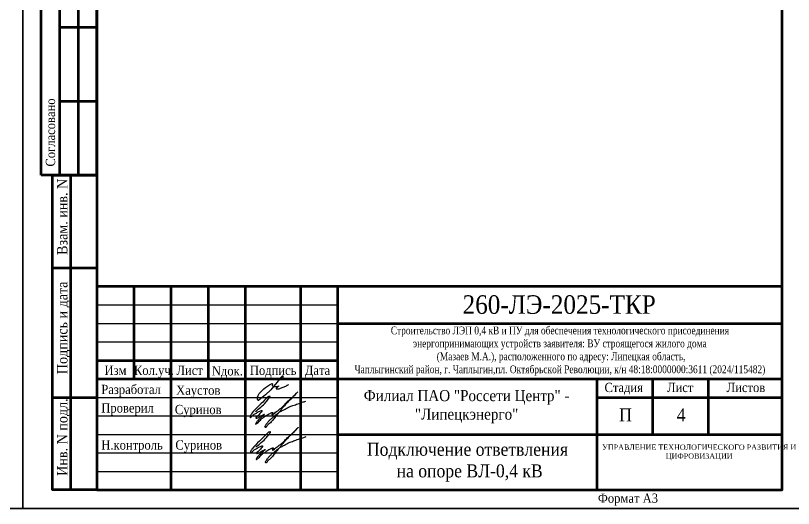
# Model space of a CAD drawing. Header units: millimetres. Extents: x 2174 to 8242, y 1757 to 2055.
# Drawn here: x 6468.8 to 6678.8, y 1758.4 to 1891.5 of the extents above; entities that cross this region are included whole.
import ezdxf

# ---------------------------------------------------------------- set-up
doc = ezdxf.new("R2010")
doc.units = ezdxf.units.MM
doc.layers.add('П', color=7, linetype='Continuous')
doc.layers.add('Чертеж', color=7, linetype='Continuous')
doc.styles.add('стиль1', font='Times New Roman.ttf', dxfattribs={"width": 0.9, "height": 2})
doc.styles.add('стиль2', font='Times New Roman.ttf', dxfattribs={"width": 0.9, "height": 2.5})

# ---------------------------------------------------------------- blocks, each defined once
blk = doc.blocks.new('Штамп б')
at = {"lineweight": 70}
for points in [[(20, 0), (8, 0), (8, 85), (20, 85)], [(13, 0), (13, 85)], [(8, 60), (20, 60)], [(8, 25), (20, 25)]]:
    blk.add_lwpolyline(points, dxfattribs=at)
at = {"lineweight": 25, "style": 'стиль1', "width": 0.9}
for s, p in [('Взам. инв. N', (12.06, 63.49)), ('Подпись и дата', (12.06, 31.28)), ('Инв. N подл.', (12.06, 3.82))]:
    blk.add_text(s, height=2.8, rotation=90, dxfattribs=at).set_placement(p)
blk = doc.blocks.new('A$C5B0935FB')
at = {"lineweight": 70}
for p, q in [((20, 65), (5, 65)), ((5, 0), (5, 65)), ((10, 55), (10, 65)), ((15, 0), (15, 65)), ((20, 0), (20, 65)), ((10, 40), (10, 55)), ((10, 55), (20, 55)), ((10, 20), (10, 40)), ((10, 40), (20, 40)), ((10, 0), (10, 20)), ((10, 20), (20, 20)), ((10, 0), (5, 0)), ((15, 0), (10, 0)), ((20, 0), (15, 0)), ((15, 0), (15, 0))]:
    blk.add_line(p, q, dxfattribs=at)
at = {"lineweight": 25, "style": 'стиль1', "width": 0.9}
blk.add_text('Согласовано', height=2.5, rotation=90, dxfattribs=at).set_placement((8.72, 2.35))
blk = doc.blocks.new('A$C7F1F469D')
at = {"color": 5, "lineweight": 25}
blk.add_spline([(-0.1, 1.78), (1.34, 2.93), (2.75, 4.33), (3.55, 5.31), (3.81, 5.64), (3.86, 5.8), (3.66, 5.81), (3.25, 5.7), (2.89, 5.36), (-1.09, 1.26), (-1.29, 0.98), (-1.47, 0.67), (-1.59, 0.28), (-1.54, 0.16), (-0.98, 0.55), (-0.42, 1.01), (0.34, 1.44), (1.08, 1.86), (1.69, 1.97), (1.62, 1.83), (1.26, 1.37), (0.56, 0.61), (0.16, 0.22), (0, 0), (0.24, -0.04), (0.82, 0.16), (1.44, 0.58), (2.18, 0.95), (2.33, 1.04), (1.93, 0.58), (1.28, 0.02), (0.64, -0.58), (0.1, -1.31), (-0.06, -1.68), (0.13, -1.59), (0.39, -1.41), (1.23, -0.56), (1.62, -0.16), (2.27, 0.27), (2.82, 0.65), (3.41, 1.04), (3.83, 1.25), (4.1, 1.35), (4.33, 1.44), (4.56, 1.45), (4.6, 1.35), (4.48, 1.19), (4.35, 0.92), (4.39, 0.82), (4.59, 0.91), (5.09, 1.34), (6.19, 2.18), (7.41, 3.21), (8.36, 4.22), (9.62, 5.31), (10.99, 6.68), (11.27, 6.98), (9.83, 5.51), (8.6, 4.26), (7.7, 3.28), (7.2, 2.7), (6.74, 2.12), (6.16, 1.41), (5.49, 0.62), (4.74, -0.34), (3.92, -1.29), (3.19, -1.94), (2.91, -2.31), (2.67, -2.58), (2.52, -2.55), (2.49, -2.26), (2.69, -1.9), (3.27, -1.11), (3.8, -0.52), (4.48, 0.07), (5.33, 0.79), (5.97, 1.29), (6.7, 1.77), (7.56, 2.21), (8.83, 2.91), (10.02, 3.35), (11.36, 3.83), (12.55, 4.24), (13.47, 4.57)], degree=3, dxfattribs=at)
blk = doc.blocks.new('Штамп фамилии')
at = {"layer": 'Чертеж', "color": 5, "lineweight": -2}
blk.add_lwpolyline([(47.77, 1.54), (47.84, 1.67), (47.92, 1.81), (47.96, 1.89), (48, 1.95), (48.03, 2.01), (48.06, 2.07), (48.06, 2.11), (48.06, 2.2), (48.04, 2.25), (48.01, 2.27), (47.96, 2.28), (47.9, 2.28), (47.86, 2.27), (47.81, 2.26), (47.74, 2.22), (47.68, 2.18), (47.62, 2.12), (47.55, 2.01), (45.56, -0.42), (44.71, -1.43), (43.25, -2.74), (41.5, -4.21), (41.39, -4.26), (41.31, -4.24), (41.27, -4.2), (41.23, -4.14), (41.16, -4.02), (41.1, -3.86), (41.09, -3.71), (41.09, -3.56), (41.12, -3.39), (41.16, -3.24), (41.2, -3.15), (41.26, -2.95), (41.35, -2.75), (41.59, -2.39), (41.85, -2.07), (42.44, -1.47), (42.8, -1.12), (43.26, -0.79), (43.84, -0.43), (44.4, -0.08), (45.06, 0.28), (45.14, 0.26), (45.15, 0.23), (45.16, 0.18), (45.1, -0.18), (45.18, -0.33), (45.24, -0.4), (45.3, -0.44), (45.4, -0.5), (45.56, -0.52), (45.76, -0.52), (46.6, -0.47), (46.69, -0.39), (46.75, -0.35), (46.77, -0.37), (46.78, -0.39), (46.77, -0.43), (46.75, -0.46), (46.74, -0.48), (46.69, -0.52), (46.58, -0.6), (46.22, -0.9), (46.18, -0.96), (46.17, -1.01), (46.17, -1.08), (46.2, -1.12), (46.33, -1.13), (46.47, -1.12), (46.89, -1.12), (46.98, -1.11), (47.13, -1.06), (47.33, -0.98), (48.8, -0.39), (48.96, -0.28), (49.11, -0.17), (49.26, -0.09), (49.37, -0.06), (49.51, 0.01)], dxfattribs=at)
at = {"layer": 'Чертеж', "color": 67, "lineweight": -2, "true_color": 0x727430}
for p in [(40.67, -8.99), (40.81, -18.55)]:
    blk.add_blockref('A$C7F1F469D', p, dxfattribs=at)
at = {"color": 7, "char_height": 2.5, "attachment_point": 4, "style": 'стиль1'}
for s, insert, width in [(' Разработал', (-1.9, -1.68), 17), ('Хаустов', (19.15, -1.89), 20), (' Проверил', (-1.9, -6.68), 17), (' Суринов', (17.96, -7.12), 20), (' Н.контроль', (-1.9, -16.68), 17), (' Суринов', (18.1, -16.68), 20)]:
    blk.add_mtext(s, dxfattribs=dict(at, insert=insert, width=width))
blk = doc.blocks.new('A$C31D65421')
blk.add_blockref('Штамп фамилии', (2.24, 18.43))

msp = doc.modelspace()

# ---------------------------------------------------------------- linework, layer by layer
at = {"layer": 'П', "linetype": 'Continuous', "lineweight": 30}
for points in [[(6260.738, 2055.4), (6470.738, 2055.4), (6470.738, 1758.4), (6260.738, 1758.4)], [(6260.738, 1758.4), (6470.738, 1758.4), (6470.738, 2055.4), (6260.738, 2055.4)], [(6470.738, 1758.4), (6680.738, 1758.4), (6680.738, 2055.4), (6470.738, 2055.4)], [(6470.738, 2055.4), (6680.738, 2055.4), (6680.738, 1758.4), (6470.738, 1758.4)]]:
    msp.add_lwpolyline(points, close=True, dxfattribs=at)
at = {"layer": 'Чертеж', "lineweight": 70}
for p, q in [((6490.738, 1818.4), (6490.738, 1763.4)), ((6675.738, 1818.4), (6490.738, 1818.4))]:
    msp.add_line(p, q, dxfattribs=at)
at = {"layer": 'Чертеж', "linetype": 'Continuous', "lineweight": 70}
msp.add_lwpolyline([(6490.738, 1763.4), (6675.738, 1763.4), (6675.738, 2050.4), (6490.738, 2050.4)], close=True, dxfattribs=at)
at = {"layer": 'Чертеж', "lineweight": 70}
for points in [[(6500.738, 1818.4), (6500.738, 1793.4)], [(6510.738, 1818.4), (6510.738, 1763.4)], [(6520.738, 1818.4), (6520.738, 1793.4)], [(6530.738, 1818.4), (6530.738, 1763.4)], [(6545.738, 1818.4), (6545.738, 1763.4)], [(6555.738, 1818.4), (6555.738, 1763.4)], [(6555.738, 1808.4), (6675.738, 1808.4)], [(6490.738, 1798.4), (6555.738, 1798.4)], [(6490.738, 1793.4), (6675.738, 1793.4)], [(6625.738, 1793.4), (6625.738, 1763.4)], [(6640.738, 1793.4), (6640.738, 1778.4)], [(6655.738, 1793.4), (6655.738, 1778.4)], [(6625.738, 1788.4), (6675.738, 1788.4)], [(6555.738, 1778.4), (6675.738, 1778.4)]]:
    msp.add_lwpolyline(points, dxfattribs=at)
at = {"layer": 'Чертеж', "lineweight": 30}
for points in [[(6490.738, 1813.4), (6555.738, 1813.4)], [(6490.738, 1808.4), (6555.738, 1808.4)], [(6490.738, 1803.4), (6555.738, 1803.4)], [(6490.738, 1788.4), (6555.738, 1788.4)], [(6490.738, 1783.4), (6555.738, 1783.4)], [(6490.738, 1778.4), (6555.738, 1778.4)], [(6490.738, 1773.4), (6555.738, 1773.4)], [(6490.738, 1768.4), (6555.738, 1768.4)]]:
    msp.add_lwpolyline(points, dxfattribs=at)

# ---------------------------------------------------------------- block references
at = {"layer": 'Чертеж'}
msp.add_blockref('A$C5B0935FB', (6470.738, 1848.4), dxfattribs=at)
at = {"layer": 'Чертеж', "lineweight": 25}
msp.add_blockref('Штамп б', (6470.738, 1763.4), dxfattribs=at)
at = {"layer": 'Чертеж', "linetype": 'Continuous', "lineweight": 0}
msp.add_blockref('A$C31D65421', (6490.738, 1773.4), dxfattribs=at)

# ---------------------------------------------------------------- texts
at = {"layer": 'Чертеж', "lineweight": 25, "style": 'стиль1', "width": 0.9}
for s, height, p in [('Изм', 2.5, (6492.791, 1794.472)), ('Кол.уч.', 2.5, (6500.738, 1794.472)), ('Лист', 2.5, (6512.21, 1794.472)), ('Nдок.', 2.5, (6521.761, 1794.329)), ('Подпись', 2.5, (6532.035, 1794.472)), ('Дата', 2.5, (6546.877, 1794.472)), ('Стадия', 2.5, (6627.786, 1789.84)), ('Лист', 2.5, (6644.658, 1789.84)), ('Листов', 2.5, (6660.756, 1789.84)), ('П', 3.5, (6631.736, 1781.925)), ('4', 3.5, (6647.284, 1781.925)), ('Формат А3', 2.5, (6625.999, 1759.927))]:
    msp.add_text(s, height=height, dxfattribs=at).set_placement(p)
at = {"layer": 'Чертеж', "lineweight": 25, "attachment_point": 5}
for s, insert, char_height, width, style in [('260-ЛЭ-2025-ТКР', (6615.543, 1813.442), 5, 119.88502, 'стиль2'), ('{\\W0.8;Строительство ЛЭП 0,4 кВ и ПУ для обеспечения технологического присоединения\\Pэнергопринимающих устройств заявителя: ВУ строящегося жилого дома\\P (Мазаев М.А.), расположенного по адресу: Липецкая область,\\PЧаплыгинский район, г. Чаплыгин,пл. Октябрьской Революции, к/н 48:18:0000000:3611 (2024/115482)}', (6615.738, 1800.9), 2.1, 120, 'стиль1'), ('Филиал ПАО "Россети Центр" - "Липецкэнерго"', (6590.549, 1785.9, 0), 3, 70.37962, 'стиль1'), ('{\\C7;Подключение ответвления\\P на опоре ВЛ-0,4 кВ}', (6590.782, 1770.9), 3.5, 70.08803, 'стиль1'), ('{\\H0.8x;УПРАВЛЕНИЕ ТЕХНОЛОГИЧЕСКОГО РАЗВИТИЯ И ЦИФРОВИЗАЦИИ}', (6653.334, 1773.521), 1.8, 54.19561, 'стиль2')]:
    msp.add_mtext(s, dxfattribs=dict(at, insert=insert, char_height=char_height, width=width, style=style))

doc.saveas('drawing.dxf')
